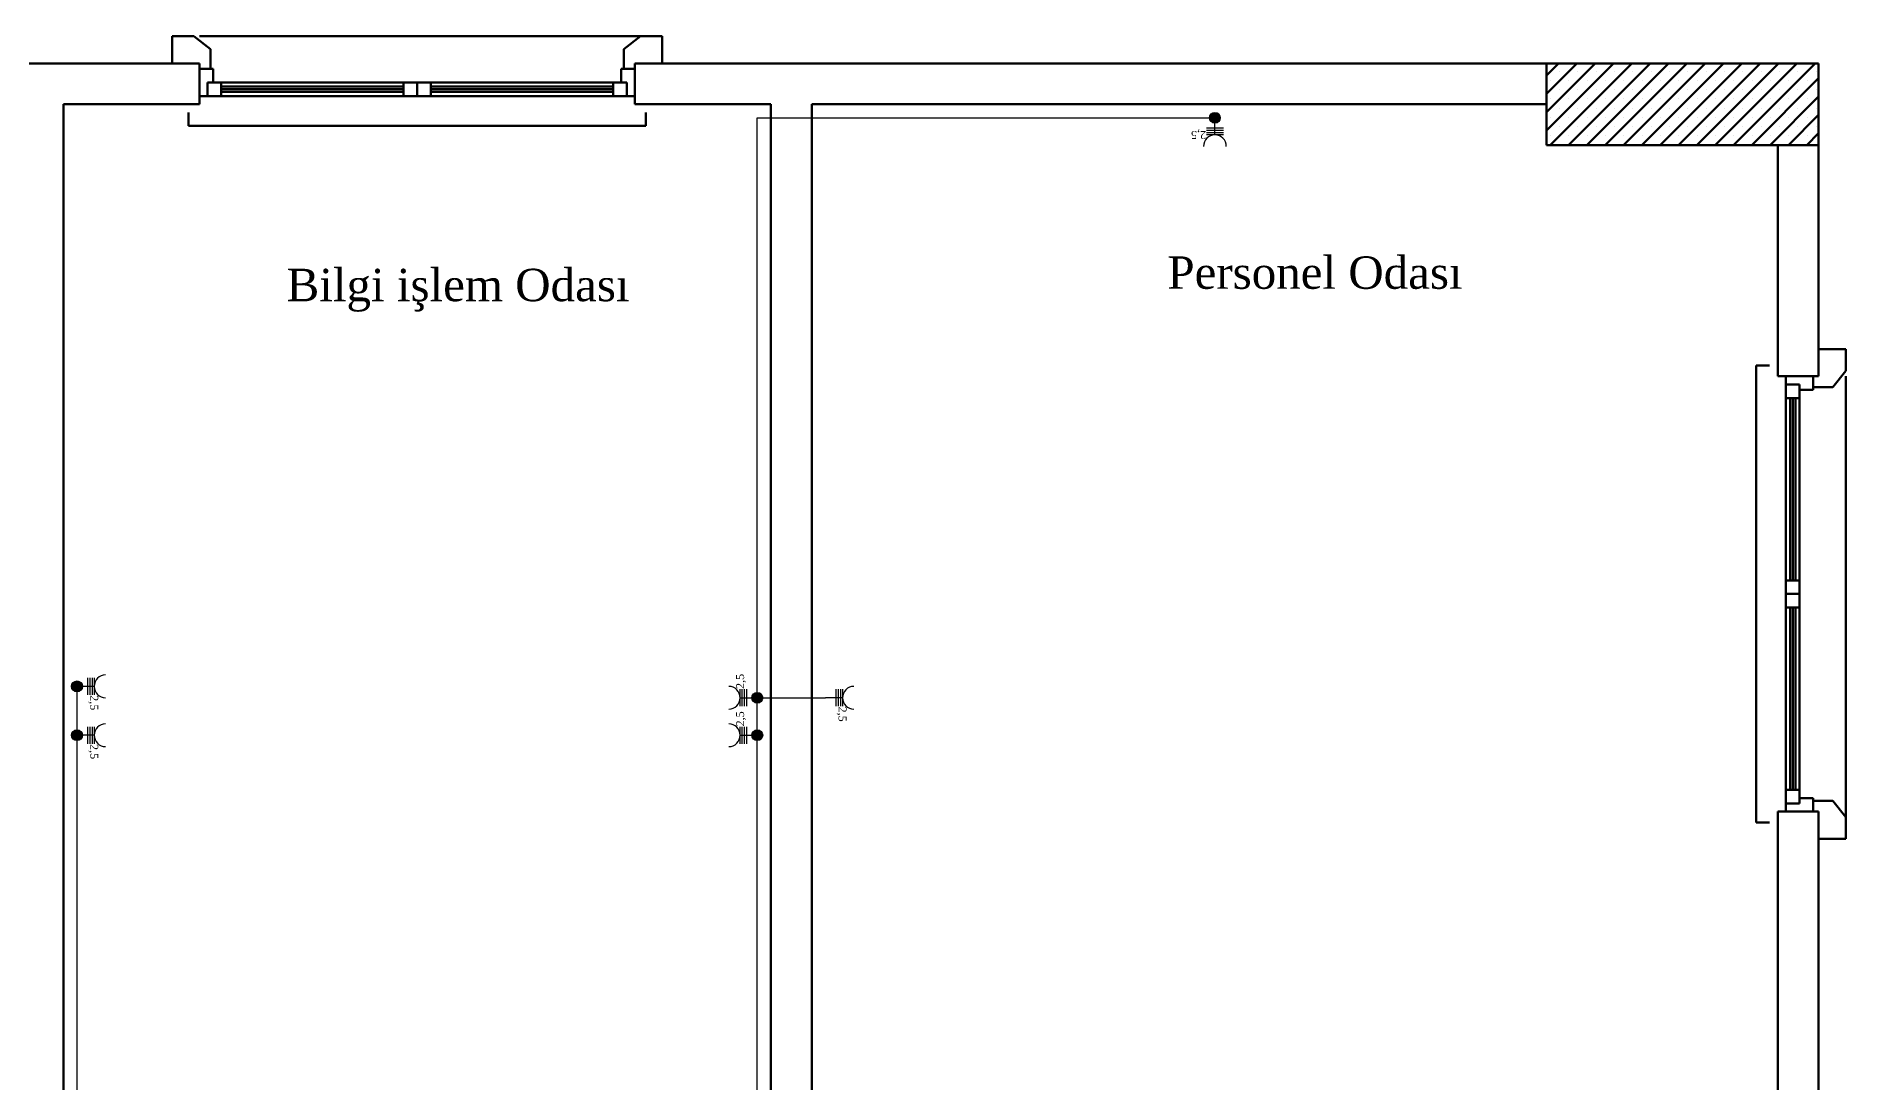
# Model space of a CAD drawing. Header units: millimetres. Extents: x 2046 to 14753, y 2361 to 29276.
# Drawn here: x 4485 to 5150, y 22261 to 22646 of the extents above; entities that cross this region are included whole.
import ezdxf

# ---------------------------------------------------------------- set-up
doc = ezdxf.new("R2010")
doc.units = ezdxf.units.MM
doc.layers.add('A.O. DUVAR', color=7, linetype='Continuous', lineweight=50)
doc.layers.add('priz', color=12, linetype='Continuous', lineweight=25)
doc.layers.add('aydınlatma', color=3, linetype='Continuous')
doc.layers.add('Sorti Kesiti', color=7, linetype='Continuous')
doc.styles.add('A.O. MALZEME', font='times.ttf', dxfattribs={"height": 10})
doc.styles.add('Mimari Yazı', font='times.ttf')

# ---------------------------------------------------------------- blocks, each defined once
blk = doc.blocks.new('*U43')
at = {"layer": 'priz'}
for p, q in [((-5.2, 10.5), (5.2, 10.5)), ((-5.2, 9.2), (5.2, 9.2)), ((-5.2, 7.8), (5.2, 7.8)), ((-5.2, 6.4), (5.2, 6.4)), ((0, 10.5), (0, 0))]:
    blk.add_line(p, q, dxfattribs=at)
blk.add_arc((0, 17.5), 7, 180, 0, dxfattribs=at)
at = {"layer": 'Sorti Kesiti', "style": 'Mimari Yazı'}
blk.add_text('2,5', height=4.9, dxfattribs=at).set_placement((5.4, 8.1))
blk = doc.blocks.new('*U44')
at = {"layer": 'priz'}
for p, q in [((-5.2, 10.5), (5.2, 10.5)), ((-5.2, 9.2), (5.2, 9.2)), ((-5.2, 7.8), (5.2, 7.8)), ((-5.2, 6.4), (5.2, 6.4)), ((0, 10.5), (0, 0))]:
    blk.add_line(p, q, dxfattribs=at)
blk.add_arc((0, 17.5), 7, 180, 0, dxfattribs=at)
at = {"layer": 'Sorti Kesiti', "style": 'Mimari Yazı'}
blk.add_text('2,5', height=4.9, dxfattribs=at).set_placement((5.4, 8.1))
blk = doc.blocks.new('*U46')
at = {"layer": 'priz'}
for p, q in [((-5.2, 10.5), (5.2, 10.5)), ((-5.2, 9.2), (5.2, 9.2)), ((-5.2, 7.8), (5.2, 7.8)), ((-5.2, 6.4), (5.2, 6.4)), ((0, 10.5), (0, 0))]:
    blk.add_line(p, q, dxfattribs=at)
blk.add_arc((0, 17.5), 7, 180, 0, dxfattribs=at)
at = {"layer": 'Sorti Kesiti', "style": 'Mimari Yazı'}
blk.add_text('2,5', height=4.9, dxfattribs=at).set_placement((5.4, 8.1))
blk = doc.blocks.new('*U47')
at = {"layer": 'priz'}
for p, q in [((-5.2, 10.5), (5.2, 10.5)), ((-5.2, 9.2), (5.2, 9.2)), ((-5.2, 7.8), (5.2, 7.8)), ((-5.2, 6.4), (5.2, 6.4)), ((0, 10.5), (0, 0))]:
    blk.add_line(p, q, dxfattribs=at)
blk.add_arc((0, 17.5), 7, 180, 0, dxfattribs=at)
at = {"layer": 'Sorti Kesiti', "style": 'Mimari Yazı'}
blk.add_text('2,5', height=4.9, dxfattribs=at).set_placement((5.4, 8.1))
blk = doc.blocks.new('*U48')
at = {"layer": 'priz'}
for p, q in [((-5.2, 10.5), (5.2, 10.5)), ((-5.2, 9.2), (5.2, 9.2)), ((-5.2, 7.8), (5.2, 7.8)), ((-5.2, 6.4), (5.2, 6.4)), ((0, 10.5), (0, 0))]:
    blk.add_line(p, q, dxfattribs=at)
blk.add_arc((0, 17.5), 7, 180, 0, dxfattribs=at)
at = {"layer": 'Sorti Kesiti', "style": 'Mimari Yazı'}
blk.add_text('2,5', height=4.9, dxfattribs=at).set_placement((5.4, 8.1))
blk = doc.blocks.new('buat priz')
at = {"layer": 'aydınlatma'}
h = blk.add_hatch(color=1, dxfattribs=at)
h.set_gradient(color1=(153, 27, 30), color2=(248, 153, 30), tint=1)
edge = h.paths.add_edge_path()
edge.add_arc((0, 0), 2, 0, 360)
at = {"layer": 'aydınlatma', "color": 1}
blk.add_circle((0, 0), 2, dxfattribs=at)

msp = doc.modelspace()

# ---------------------------------------------------------------- linework, layer by layer
at = {"layer": 'A.O. DUVAR', "ltscale": 100}
for p, q in [((4542.945, 22645.858), (4534.96, 22645.858)), ((4534.96, 22645.858), (4534.96, 22635.858)), ((4542.945, 22645.858), (4534.96, 22645.858)), ((4534.96, 22645.858), (4534.96, 22635.858)), ((4548.96, 22641.06), (4542.945, 22645.858)), ((4548.96, 22641.06), (4542.945, 22645.858)), ((4700.96, 22641.06), (4706.974, 22645.858)), ((4700.96, 22641.06), (4706.974, 22645.858)), ((4706.974, 22645.858), (4714.96, 22645.858)), ((4706.974, 22645.858), (4714.96, 22645.858)), ((4714.96, 22645.858), (4714.96, 22635.858)), ((4714.96, 22645.858), (4714.96, 22635.858)), ((4548.96, 22633.858), (4548.96, 22641.06)), ((4548.96, 22633.858), (4548.96, 22641.06)), ((4700.96, 22633.858), (4700.96, 22641.06)), ((4700.96, 22633.858), (4700.96, 22641.06)), ((4534.96, 22635.858), (4544.96, 22635.858)), ((4534.96, 22635.858), (4544.96, 22635.858)), ((4544.96, 22635.858), (4544.96, 22633.858)), ((4544.96, 22635.858), (4544.96, 22633.858)), ((4544.96, 22633.858), (4548.96, 22633.858)), ((4544.96, 22633.858), (4548.96, 22633.858)), ((4704.96, 22633.858), (4700.96, 22633.858)), ((4704.96, 22633.858), (4700.96, 22633.858)), ((4714.96, 22635.858), (4704.96, 22635.858)), ((4704.96, 22635.858), (4704.96, 22633.858)), ((4714.96, 22635.858), (4704.96, 22635.858)), ((4704.96, 22635.858), (4704.96, 22633.858)), ((5149.96, 22530.858), (5139.96, 22530.858)), ((5139.96, 22530.858), (5139.96, 22520.858)), ((5149.96, 22530.858), (5139.96, 22530.858)), ((5139.96, 22530.858), (5139.96, 22520.858)), ((5149.96, 22522.873), (5149.96, 22530.858)), ((5149.96, 22522.873), (5149.96, 22530.858)), ((5139.96, 22520.858), (5137.96, 22520.858)), ((5137.96, 22520.858), (5137.96, 22516.858)), ((5139.96, 22520.858), (5137.96, 22520.858)), ((5137.96, 22520.858), (5137.96, 22516.858)), ((5145.162, 22516.858), (5149.96, 22522.873)), ((5145.162, 22516.858), (5149.96, 22522.873)), ((5137.96, 22516.858), (5145.162, 22516.858)), ((5137.96, 22516.858), (5145.162, 22516.858)), ((5137.96, 22360.858), (5137.96, 22364.858)), ((5137.96, 22364.858), (5145.162, 22364.858)), ((5137.96, 22360.858), (5137.96, 22364.858)), ((5137.96, 22364.858), (5145.162, 22364.858)), ((5145.162, 22364.858), (5149.96, 22358.843)), ((5145.162, 22364.858), (5149.96, 22358.843)), ((5139.96, 22360.858), (5137.96, 22360.858)), ((5139.96, 22360.858), (5137.96, 22360.858)), ((5139.96, 22350.858), (5139.96, 22360.858)), ((5139.96, 22350.858), (5139.96, 22360.858)), ((5149.96, 22358.843), (5149.96, 22350.858)), ((5149.96, 22358.843), (5149.96, 22350.858)), ((5149.96, 22350.858), (5139.96, 22350.858)), ((5149.96, 22350.858), (5139.96, 22350.858))]:
    msp.add_line(p, q, dxfattribs=at)
at = {"layer": 'A.O. DUVAR'}
for p, q in [((4544.945, 22645.858), (4706.974, 22645.858)), ((4544.945, 22645.858), (4706.974, 22645.858)), ((4399.96, 22635.858), (4544.96, 22635.858)), ((4544.96, 22635.858), (4544.96, 22620.858)), ((4549.96, 22633.858), (4544.96, 22633.858)), ((4544.96, 22633.858), (4544.96, 22623.858)), ((4549.96, 22633.858), (4544.96, 22633.858)), ((4544.96, 22633.858), (4544.96, 22623.858)), ((4549.96, 22628.858), (4549.96, 22633.858)), ((4549.96, 22628.858), (4549.96, 22633.858)), ((4699.96, 22633.858), (4704.96, 22633.858)), ((4699.96, 22628.858), (4699.96, 22633.858)), ((4699.96, 22633.858), (4704.96, 22633.858)), ((4699.96, 22628.858), (4699.96, 22633.858)), ((4704.96, 22620.858), (4704.96, 22635.858)), ((4704.96, 22635.858), (5039.96, 22635.858)), ((4704.96, 22633.858), (4704.96, 22623.858)), ((4704.96, 22633.858), (4704.96, 22623.858)), ((5039.96, 22635.858), (5139.96, 22635.858)), ((5039.96, 22605.858), (5039.96, 22635.858)), ((5039.96, 22635.858), (5039.96, 22620.858)), ((5139.96, 22635.858), (5139.96, 22605.858)), ((4544.96, 22623.858), (4547.96, 22623.858)), ((4544.96, 22623.858), (4547.96, 22623.858)), ((4547.96, 22623.858), (4547.96, 22628.858)), ((4547.96, 22628.858), (4549.96, 22628.858)), ((4552.96, 22628.858), (4547.96, 22628.858)), ((4547.96, 22628.858), (4547.96, 22623.858)), ((4547.96, 22623.858), (4547.96, 22628.858)), ((4547.96, 22628.858), (4549.96, 22628.858)), ((4552.96, 22628.858), (4547.96, 22628.858)), ((4547.96, 22628.858), (4547.96, 22623.858)), ((4547.96, 22623.858), (4552.96, 22623.858)), ((4547.96, 22623.858), (4552.96, 22623.858)), ((4619.96, 22628.858), (4552.96, 22628.858)), ((4552.96, 22623.858), (4552.96, 22628.858)), ((4619.96, 22628.858), (4552.96, 22628.858)), ((4552.96, 22623.858), (4552.96, 22628.858)), ((4552.96, 22627.358), (4619.96, 22627.358)), ((4552.96, 22627.358), (4619.96, 22627.358)), ((4552.96, 22626.358), (4619.96, 22626.358)), ((4552.96, 22626.358), (4619.96, 22626.358)), ((4552.96, 22625.358), (4619.96, 22625.358)), ((4552.96, 22625.358), (4619.96, 22625.358)), ((4552.96, 22623.858), (4619.96, 22623.858)), ((4552.96, 22623.858), (4619.96, 22623.858)), ((4624.96, 22628.858), (4619.96, 22628.858)), ((4619.96, 22628.858), (4619.96, 22623.858)), ((4624.96, 22628.858), (4619.96, 22628.858)), ((4619.96, 22628.858), (4619.96, 22623.858)), ((4619.96, 22623.858), (4624.96, 22623.858)), ((4619.96, 22623.858), (4624.96, 22623.858)), ((4624.96, 22623.858), (4624.96, 22628.858)), ((4624.96, 22623.858), (4624.96, 22628.858)), ((4624.96, 22628.858), (4629.96, 22628.858)), ((4624.96, 22623.858), (4624.96, 22628.858)), ((4624.96, 22623.858), (4624.96, 22628.858)), ((4624.96, 22628.858), (4629.96, 22628.858)), ((4629.96, 22623.858), (4624.96, 22623.858)), ((4629.96, 22623.858), (4624.96, 22623.858)), ((4629.96, 22628.858), (4629.96, 22623.858)), ((4629.96, 22628.858), (4696.96, 22628.858)), ((4629.96, 22628.858), (4629.96, 22623.858)), ((4629.96, 22628.858), (4696.96, 22628.858)), ((4696.96, 22627.358), (4629.96, 22627.358)), ((4696.96, 22627.358), (4629.96, 22627.358)), ((4696.96, 22626.358), (4629.96, 22626.358)), ((4696.96, 22626.358), (4629.96, 22626.358)), ((4696.96, 22625.358), (4629.96, 22625.358)), ((4696.96, 22625.358), (4629.96, 22625.358)), ((4696.96, 22623.858), (4629.96, 22623.858)), ((4696.96, 22623.858), (4629.96, 22623.858)), ((4696.96, 22623.858), (4696.96, 22628.858)), ((4696.96, 22628.858), (4701.96, 22628.858)), ((4696.96, 22623.858), (4696.96, 22628.858)), ((4696.96, 22628.858), (4701.96, 22628.858)), ((4701.96, 22623.858), (4696.96, 22623.858)), ((4701.96, 22623.858), (4696.96, 22623.858)), ((4701.96, 22628.858), (4699.96, 22628.858)), ((4701.96, 22628.858), (4699.96, 22628.858)), ((4701.96, 22623.858), (4701.96, 22628.858)), ((4701.96, 22628.858), (4701.96, 22623.858)), ((4701.96, 22623.858), (4701.96, 22628.858)), ((4701.96, 22628.858), (4701.96, 22623.858)), ((4704.96, 22623.858), (4701.96, 22623.858)), ((4704.96, 22623.858), (4701.96, 22623.858)), ((4494.96, 22620.858), (4494.959, 22135.86)), ((4544.96, 22620.858), (4494.96, 22620.858)), ((4540.96, 22617.858), (4540.96, 22612.858)), ((4540.96, 22617.858), (4540.96, 22612.858)), ((4754.959, 22620.858), (4704.96, 22620.858)), ((4708.96, 22612.858), (4708.96, 22617.858)), ((4708.96, 22612.858), (4708.96, 22617.858)), ((4754.959, 22135.859), (4754.959, 22620.858)), ((5039.96, 22620.858), (4769.959, 22620.858)), ((4769.959, 22620.858), (4769.959, 22135.859)), ((4540.96, 22612.858), (4708.96, 22612.858)), ((4540.96, 22612.858), (4708.96, 22612.858)), ((5139.96, 22605.858), (5039.96, 22605.858)), ((5124.96, 22520.858), (5124.96, 22605.858)), ((5124.96, 22605.858), (5139.96, 22605.858)), ((5139.96, 22605.858), (5139.96, 22520.858)), ((5121.96, 22524.858), (5116.96, 22524.858)), ((5116.96, 22524.858), (5116.96, 22356.858)), ((5121.96, 22524.858), (5116.96, 22524.858)), ((5116.96, 22524.858), (5116.96, 22356.858)), ((5139.96, 22520.858), (5124.96, 22520.858)), ((5137.96, 22520.858), (5127.96, 22520.858)), ((5127.96, 22520.858), (5127.96, 22517.858)), ((5137.96, 22520.858), (5127.96, 22520.858)), ((5127.96, 22520.858), (5127.96, 22517.858)), ((5127.96, 22517.858), (5132.96, 22517.858)), ((5127.96, 22517.858), (5127.96, 22512.858)), ((5132.96, 22517.858), (5127.96, 22517.858)), ((5127.96, 22517.858), (5132.96, 22517.858)), ((5127.96, 22517.858), (5127.96, 22512.858)), ((5132.96, 22517.858), (5127.96, 22517.858)), ((5132.96, 22517.858), (5132.96, 22515.858)), ((5132.96, 22512.858), (5132.96, 22517.858)), ((5132.96, 22517.858), (5132.96, 22515.858)), ((5132.96, 22512.858), (5132.96, 22517.858)), ((5137.96, 22515.858), (5137.96, 22520.858)), ((5137.96, 22515.858), (5137.96, 22520.858)), ((5149.96, 22520.873), (5149.96, 22358.843)), ((5149.96, 22520.873), (5149.96, 22358.843)), ((5127.96, 22512.858), (5127.96, 22445.858)), ((5127.96, 22512.858), (5132.96, 22512.858)), ((5127.96, 22512.858), (5127.96, 22445.858)), ((5127.96, 22512.858), (5132.96, 22512.858)), ((5129.46, 22512.858), (5129.46, 22445.858)), ((5129.46, 22512.858), (5129.46, 22445.858)), ((5130.46, 22512.858), (5130.46, 22445.858)), ((5130.46, 22512.858), (5130.46, 22445.858)), ((5131.46, 22512.858), (5131.46, 22445.858)), ((5131.46, 22512.858), (5131.46, 22445.858)), ((5132.96, 22515.858), (5137.96, 22515.858)), ((5132.96, 22515.858), (5137.96, 22515.858)), ((5132.96, 22445.858), (5132.96, 22512.858)), ((5132.96, 22445.858), (5132.96, 22512.858)), ((5127.96, 22445.858), (5127.96, 22440.858)), ((5132.96, 22445.858), (5127.96, 22445.858)), ((5127.96, 22445.858), (5127.96, 22440.858)), ((5132.96, 22445.858), (5127.96, 22445.858)), ((5132.96, 22440.858), (5132.96, 22445.858)), ((5132.96, 22440.858), (5132.96, 22445.858)), ((5127.96, 22440.858), (5132.96, 22440.858)), ((5127.96, 22435.858), (5127.96, 22440.858)), ((5127.96, 22440.858), (5132.96, 22440.858)), ((5127.96, 22440.858), (5132.96, 22440.858)), ((5127.96, 22435.858), (5127.96, 22440.858)), ((5127.96, 22440.858), (5132.96, 22440.858)), ((5132.96, 22440.858), (5132.96, 22435.858)), ((5132.96, 22440.858), (5132.96, 22435.858)), ((5127.96, 22368.858), (5127.96, 22435.858)), ((5132.96, 22435.858), (5127.96, 22435.858)), ((5127.96, 22368.858), (5127.96, 22435.858)), ((5132.96, 22435.858), (5127.96, 22435.858)), ((5129.46, 22368.858), (5129.46, 22435.858)), ((5129.46, 22368.858), (5129.46, 22435.858)), ((5130.46, 22368.858), (5130.46, 22435.858)), ((5130.46, 22368.858), (5130.46, 22435.858)), ((5131.46, 22368.858), (5131.46, 22435.858)), ((5131.46, 22368.858), (5131.46, 22435.858)), ((5132.96, 22435.858), (5132.96, 22368.858)), ((5132.96, 22435.858), (5132.96, 22368.858)), ((5127.96, 22363.858), (5127.96, 22368.858)), ((5127.96, 22368.858), (5132.96, 22368.858)), ((5127.96, 22363.858), (5127.96, 22368.858)), ((5127.96, 22368.858), (5132.96, 22368.858)), ((5132.96, 22368.858), (5132.96, 22363.858)), ((5132.96, 22368.858), (5132.96, 22363.858)), ((5132.96, 22363.858), (5132.96, 22365.858)), ((5132.96, 22365.858), (5137.96, 22365.858)), ((5132.96, 22363.858), (5132.96, 22365.858)), ((5132.96, 22365.858), (5137.96, 22365.858)), ((5137.96, 22365.858), (5137.96, 22360.858)), ((5137.96, 22365.858), (5137.96, 22360.858)), ((5124.96, 22360.858), (5139.96, 22360.858)), ((5124.96, 22150.858), (5124.96, 22360.858)), ((5127.96, 22360.858), (5127.96, 22363.858)), ((5127.96, 22363.858), (5132.96, 22363.858)), ((5132.96, 22363.858), (5127.96, 22363.858)), ((5127.96, 22360.858), (5127.96, 22363.858)), ((5127.96, 22363.858), (5132.96, 22363.858)), ((5132.96, 22363.858), (5127.96, 22363.858)), ((5137.96, 22360.858), (5127.96, 22360.858)), ((5137.96, 22360.858), (5127.96, 22360.858)), ((5139.96, 22360.858), (5139.96, 22150.858)), ((5116.96, 22356.858), (5121.96, 22356.858)), ((5116.96, 22356.858), (5121.96, 22356.858))]:
    msp.add_line(p, q, dxfattribs=at)
at = {"layer": 'A.O. DUVAR', "linetype": 'Continuous', "ltscale": 10}
for p, q in [((5039.96, 22631.425), (5044.394, 22635.858)), ((5039.96, 22624.69), (5051.129, 22635.858)), ((5039.96, 22617.955), (5057.864, 22635.858)), ((5039.96, 22611.219), (5064.599, 22635.858)), ((5041.335, 22605.858), (5071.335, 22635.858)), ((5044.788, 22632.885), (5044.788, 22632.885)), ((5048.07, 22605.858), (5078.07, 22635.858)), ((5051.523, 22632.885), (5051.523, 22632.885)), ((5054.805, 22605.858), (5084.805, 22635.858)), ((5058.258, 22632.885), (5058.258, 22632.885)), ((5061.54, 22605.858), (5091.54, 22635.858)), ((5064.994, 22632.885), (5064.994, 22632.885)), ((5068.275, 22605.858), (5098.275, 22635.858)), ((5071.729, 22632.885), (5071.729, 22632.885)), ((5075.011, 22605.858), (5105.011, 22635.858)), ((5078.464, 22632.885), (5078.464, 22632.885)), ((5081.746, 22605.858), (5111.746, 22635.858)), ((5085.199, 22632.885), (5085.199, 22632.885)), ((5088.481, 22605.858), (5118.481, 22635.858)), ((5091.934, 22632.885), (5091.934, 22632.885)), ((5095.216, 22605.858), (5125.216, 22635.858)), ((5098.67, 22632.885), (5098.67, 22632.885)), ((5101.951, 22605.858), (5131.951, 22635.858)), ((5105.405, 22632.885), (5105.405, 22632.885)), ((5108.687, 22605.858), (5138.687, 22635.858)), ((5112.14, 22632.885), (5112.14, 22632.885)), ((5115.422, 22605.858), (5139.96, 22630.397)), ((5118.875, 22632.885), (5118.875, 22632.885)), ((5125.61, 22632.885), (5125.61, 22632.885)), ((5132.346, 22632.885), (5132.346, 22632.885)), ((5139.081, 22632.885), (5139.081, 22632.885)), ((5041.42, 22629.517), (5041.42, 22629.517)), ((5044.788, 22626.15), (5044.788, 22626.15)), ((5048.156, 22629.517), (5048.156, 22629.517)), ((5051.523, 22626.15), (5051.523, 22626.15)), ((5054.891, 22629.517), (5054.891, 22629.517)), ((5058.258, 22626.15), (5058.258, 22626.15)), ((5061.626, 22629.517), (5061.626, 22629.517)), ((5064.994, 22626.15), (5064.994, 22626.15)), ((5068.361, 22629.517), (5068.361, 22629.517)), ((5071.729, 22626.15), (5071.729, 22626.15)), ((5075.096, 22629.517), (5075.096, 22629.517)), ((5078.464, 22626.15), (5078.464, 22626.15)), ((5081.832, 22629.517), (5081.832, 22629.517)), ((5085.199, 22626.15), (5085.199, 22626.15)), ((5088.567, 22629.517), (5088.567, 22629.517)), ((5091.934, 22626.15), (5091.934, 22626.15)), ((5095.302, 22629.517), (5095.302, 22629.517)), ((5098.67, 22626.15), (5098.67, 22626.15)), ((5102.037, 22629.517), (5102.037, 22629.517)), ((5105.405, 22626.15), (5105.405, 22626.15)), ((5108.772, 22629.517), (5108.772, 22629.517)), ((5112.14, 22626.15), (5112.14, 22626.15)), ((5115.508, 22629.517), (5115.508, 22629.517)), ((5118.875, 22626.15), (5118.875, 22626.15)), ((5122.157, 22605.858), (5139.96, 22623.662)), ((5122.243, 22629.517), (5122.243, 22629.517)), ((5125.61, 22626.15), (5125.61, 22626.15)), ((5128.978, 22629.517), (5128.978, 22629.517)), ((5132.346, 22626.15), (5132.346, 22626.15)), ((5135.713, 22629.517), (5135.713, 22629.517)), ((5139.081, 22626.15), (5139.081, 22626.15)), ((5041.42, 22622.782), (5041.42, 22622.782)), ((5044.788, 22619.415), (5044.788, 22619.415)), ((5048.156, 22622.782), (5048.156, 22622.782)), ((5051.523, 22619.415), (5051.523, 22619.415)), ((5054.891, 22622.782), (5054.891, 22622.782)), ((5058.258, 22619.415), (5058.258, 22619.415)), ((5061.626, 22622.782), (5061.626, 22622.782)), ((5064.994, 22619.415), (5064.994, 22619.415)), ((5068.361, 22622.782), (5068.361, 22622.782)), ((5071.729, 22619.415), (5071.729, 22619.415)), ((5075.096, 22622.782), (5075.096, 22622.782)), ((5078.464, 22619.415), (5078.464, 22619.415)), ((5081.832, 22622.782), (5081.832, 22622.782)), ((5085.199, 22619.415), (5085.199, 22619.415)), ((5088.567, 22622.782), (5088.567, 22622.782)), ((5091.934, 22619.415), (5091.934, 22619.415)), ((5095.302, 22622.782), (5095.302, 22622.782)), ((5098.67, 22619.415), (5098.67, 22619.415)), ((5102.037, 22622.782), (5102.037, 22622.782)), ((5105.405, 22619.415), (5105.405, 22619.415)), ((5108.772, 22622.782), (5108.772, 22622.782)), ((5112.14, 22619.415), (5112.14, 22619.415)), ((5115.508, 22622.782), (5115.508, 22622.782)), ((5118.875, 22619.415), (5118.875, 22619.415)), ((5122.243, 22622.782), (5122.243, 22622.782)), ((5125.61, 22619.415), (5125.61, 22619.415)), ((5128.892, 22605.858), (5139.96, 22616.927)), ((5128.978, 22622.782), (5128.978, 22622.782)), ((5132.346, 22619.415), (5132.346, 22619.415)), ((5135.713, 22622.782), (5135.713, 22622.782)), ((5139.081, 22619.415), (5139.081, 22619.415)), ((5041.42, 22616.047), (5041.42, 22616.047)), ((5044.788, 22612.679), (5044.788, 22612.679)), ((5048.156, 22616.047), (5048.156, 22616.047)), ((5051.523, 22612.679), (5051.523, 22612.679)), ((5054.891, 22616.047), (5054.891, 22616.047)), ((5058.258, 22612.679), (5058.258, 22612.679)), ((5061.626, 22616.047), (5061.626, 22616.047)), ((5064.994, 22612.679), (5064.994, 22612.679)), ((5068.361, 22616.047), (5068.361, 22616.047)), ((5071.729, 22612.679), (5071.729, 22612.679)), ((5075.096, 22616.047), (5075.096, 22616.047)), ((5078.464, 22612.679), (5078.464, 22612.679)), ((5081.832, 22616.047), (5081.832, 22616.047)), ((5085.199, 22612.679), (5085.199, 22612.679)), ((5088.567, 22616.047), (5088.567, 22616.047)), ((5091.934, 22612.679), (5091.934, 22612.679)), ((5095.302, 22616.047), (5095.302, 22616.047)), ((5098.67, 22612.679), (5098.67, 22612.679)), ((5102.037, 22616.047), (5102.037, 22616.047)), ((5105.405, 22612.679), (5105.405, 22612.679)), ((5108.772, 22616.047), (5108.772, 22616.047)), ((5112.14, 22612.679), (5112.14, 22612.679)), ((5115.508, 22616.047), (5115.508, 22616.047)), ((5118.875, 22612.679), (5118.875, 22612.679)), ((5122.243, 22616.047), (5122.243, 22616.047)), ((5125.61, 22612.679), (5125.61, 22612.679)), ((5128.978, 22616.047), (5128.978, 22616.047)), ((5132.346, 22612.679), (5132.346, 22612.679)), ((5135.627, 22605.858), (5139.96, 22610.191)), ((5135.713, 22616.047), (5135.713, 22616.047)), ((5139.081, 22612.679), (5139.081, 22612.679)), ((5041.42, 22609.312), (5041.42, 22609.312)), ((5044.788, 22605.944), (5044.788, 22605.944)), ((5048.156, 22609.312), (5048.156, 22609.312)), ((5051.523, 22605.944), (5051.523, 22605.944)), ((5054.891, 22609.312), (5054.891, 22609.312)), ((5058.258, 22605.944), (5058.258, 22605.944)), ((5061.626, 22609.312), (5061.626, 22609.312)), ((5064.994, 22605.944), (5064.994, 22605.944)), ((5068.361, 22609.312), (5068.361, 22609.312)), ((5071.729, 22605.944), (5071.729, 22605.944)), ((5075.096, 22609.312), (5075.096, 22609.312)), ((5078.464, 22605.944), (5078.464, 22605.944)), ((5081.832, 22609.312), (5081.832, 22609.312)), ((5085.199, 22605.944), (5085.199, 22605.944)), ((5088.567, 22609.312), (5088.567, 22609.312)), ((5091.934, 22605.944), (5091.934, 22605.944)), ((5095.302, 22609.312), (5095.302, 22609.312)), ((5098.67, 22605.944), (5098.67, 22605.944)), ((5102.037, 22609.312), (5102.037, 22609.312)), ((5105.405, 22605.944), (5105.405, 22605.944)), ((5108.772, 22609.312), (5108.772, 22609.312)), ((5112.14, 22605.944), (5112.14, 22605.944)), ((5115.508, 22609.312), (5115.508, 22609.312)), ((5118.875, 22605.944), (5118.875, 22605.944)), ((5122.243, 22609.312), (5122.243, 22609.312)), ((5125.61, 22605.944), (5125.61, 22605.944)), ((5128.978, 22609.312), (5128.978, 22609.312)), ((5132.346, 22605.944), (5132.346, 22605.944)), ((5135.713, 22609.312), (5135.713, 22609.312)), ((5139.081, 22605.944), (5139.081, 22605.944))]:
    msp.add_line(p, q, dxfattribs=at)
at = {"layer": 'priz'}
msp.add_line((4749.959, 22115.851), (4749.959, 22402.692), dxfattribs=at)
for points in [[(4749.959, 22402.692), (4749.959, 22615.858), (4918.11, 22615.858)], [(4917.46, 22155.851), (4917.46, 22160.851), (4907.46, 22160.851), (4907.46, 22115.851), (4499.96, 22115.851), (4499.96, 22406.891)], [(4749.959, 22402.692), (4774.959, 22402.692)]]:
    msp.add_lwpolyline(points, dxfattribs=at)

# ---------------------------------------------------------------- block references
for p in [(4918.11, 22615.858), (4499.96, 22406.891), (4749.959, 22402.692), (4499.96, 22388.939), (4749.959, 22388.939)]:
    msp.add_blockref('buat priz', p, dxfattribs=at)
at = {"layer": 'priz', "xscale": 0.6, "yscale": 0.6, "zscale": 0.6}
for name, p, rotation in [('*U44', (4918.11, 22615.858), 180), ('*U47', (4499.96, 22406.891), 270), ('*U46', (4749.959, 22402.692), 90), ('*U43', (4774.959, 22402.692), 270), ('*U48', (4749.959, 22388.939), 89.99999999999999), ('*U48', (4499.96, 22388.939), 270)]:
    msp.add_blockref(name, p, dxfattribs=dict(at, rotation=rotation))

# ---------------------------------------------------------------- texts
at = {"layer": 'A.O. DUVAR', "style": 'A.O. MALZEME'}
for s, p in [('Personel Odası', (4900.648, 22553.016, 3.5)), ('Bilgi işlem Odası', (4576.99, 22548.467, 3.5))]:
    msp.add_text(s, height=11.91743, dxfattribs=at).set_placement(p)

doc.saveas('drawing.dxf')
